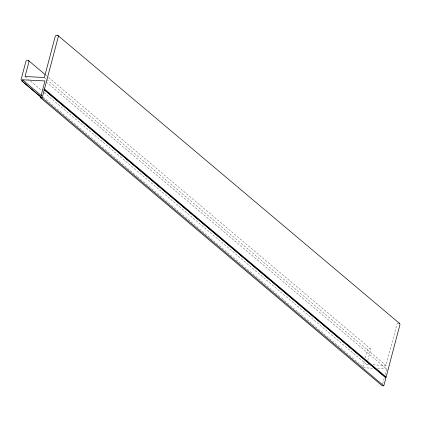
<?xml version="1.0" encoding="UTF-8"?>
<svg xmlns="http://www.w3.org/2000/svg" width="421" height="421" viewBox="0 0 421 421"><rect width="100%" height="100%" fill="white"/><g stroke="black" fill="none" stroke-linecap="round" stroke-linejoin="round"><path stroke-width="0.32" stroke-dasharray="2.1 1.58" d="M362.855 367.086L364.481 360.934M365.296 357.861L367.407 349.862A1.837 1.447 -49.9 0 1 369.412 348.256A1.837 1.447 -49.9 0 1 370.522 350.019L367.696 360.718M368.628 364.591L366.696 364.491L367.033 363.234M373.138 364.823L386.015 365.475L396.771 324.749A1.837 1.447 -49.9 0 1 397.934 323.333M382.668 383.878L384.315 377.642M385.136 374.527L386.62 368.917L46.984 82.637M372.522 368.201L364.191 367.775L281.791 298.326M377.648 368.464L386.62 368.917M45.568 74.949L48.078 77.064M48.583 77.485L370.127 348.525M44.368 77.501L46.378 79.195M46.878 79.616L386.015 365.475M25.055 76.517L28.57 79.48M30.58 81.174L41.632 90.494M44.147 92.609L366.696 364.491M43.142 97.167L137.099 176.357M137.599 176.783L281.291 297.9"/><path stroke-width="0.63" d="M41.279 97.24L22.192 81.148L22.545 79.801L44.973 80.943L40.527 97.772L382.173 385.747L383.794 385.831L385.91 377.821L385.641 377.395L44 89.42L44.479 89.036L58.245 36.932A1.837 1.447 -49.9 0 0 57.13 35.169A1.837 1.447 -49.9 0 0 55.13 36.774L44.368 77.501L25.055 76.517L28.881 62.045A1.837 1.447 -49.9 0 0 27.765 60.282A1.837 1.447 -49.9 0 0 25.765 61.887L21.05 79.727L21.939 81.137L41.032 97.23M383.794 385.831L42.147 97.851L44.263 89.841L44 89.42M385.641 377.395L386.12 377.011L399.887 324.907A1.837 1.447 -49.9 0 0 398.776 323.149M40.527 97.772L42.147 97.851M57.851 35.438L399.492 323.412M28.486 60.545L45.063 74.522M44.479 89.036L386.12 377.011M44.263 89.841L385.91 377.821M22.545 79.801L41.637 95.893"/></g></svg>
